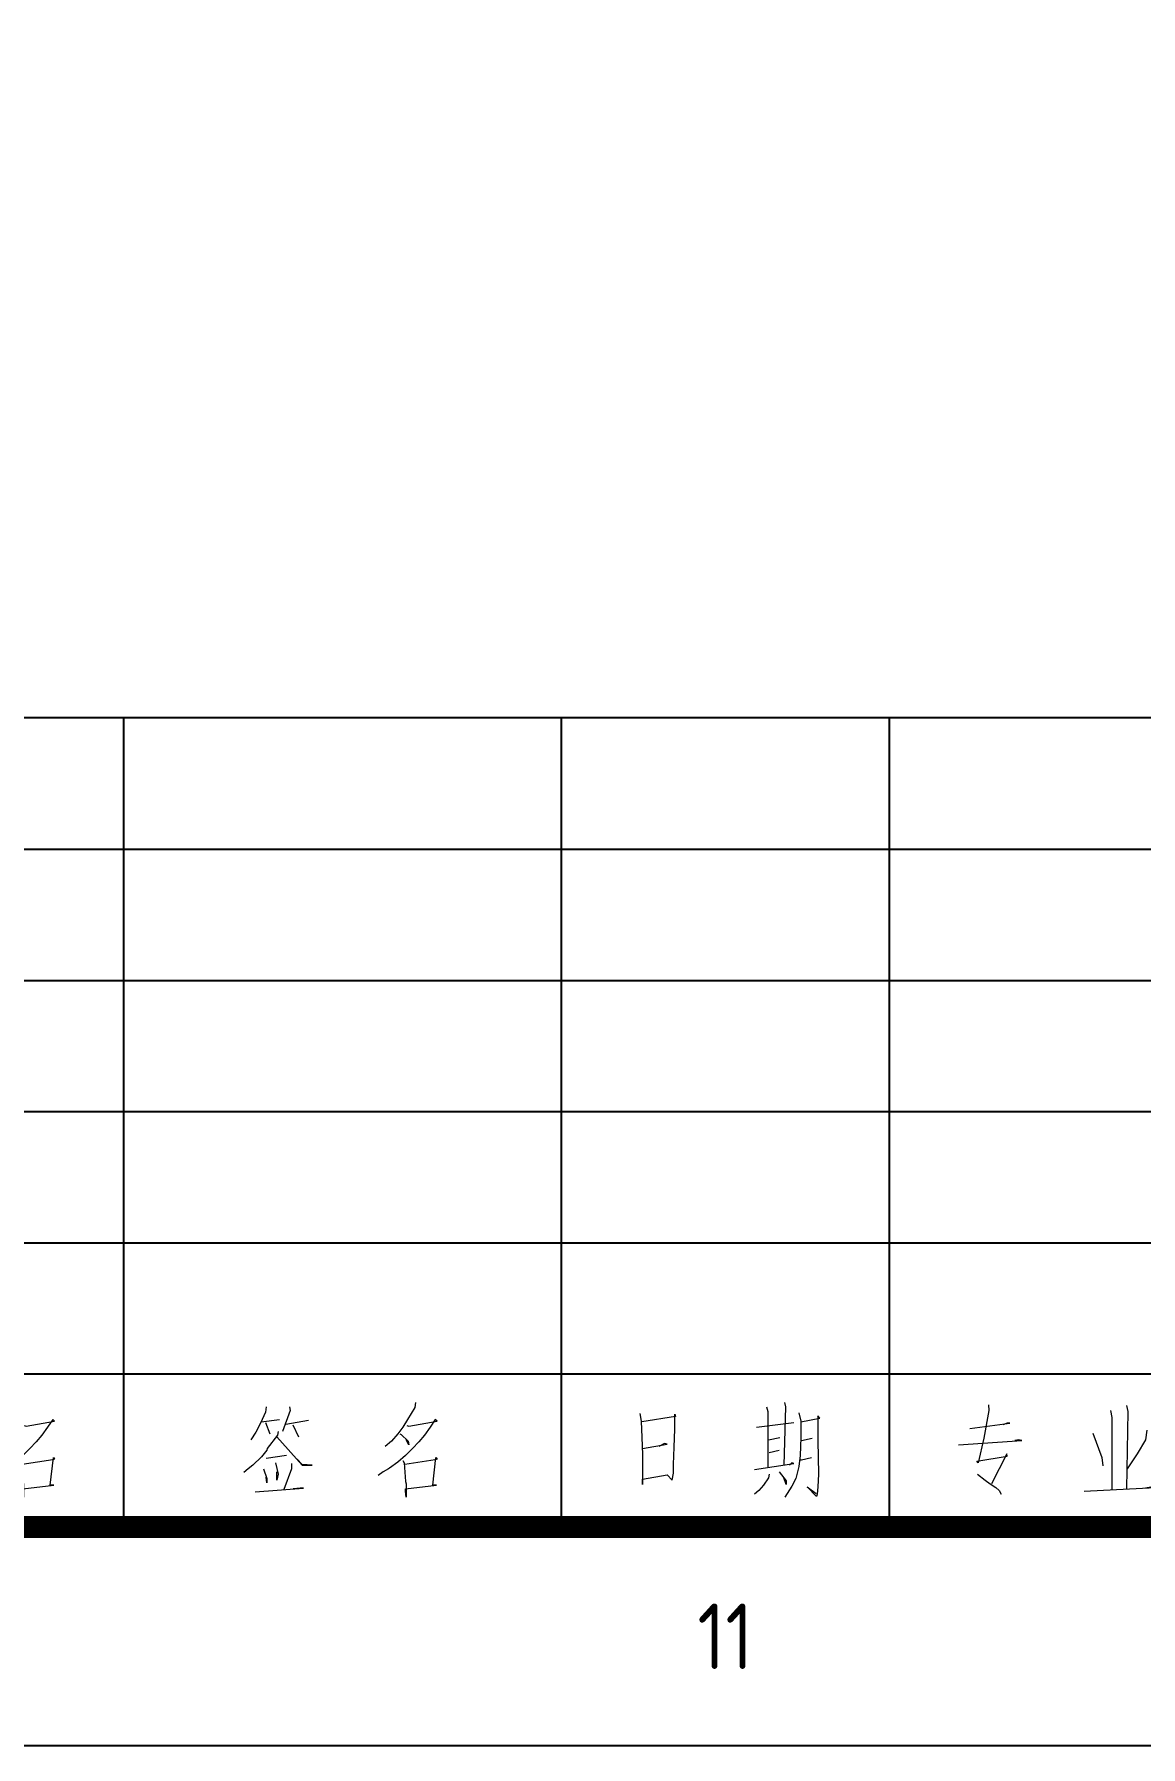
# Model space of a CAD drawing. Extents: x 93518 to 937116, y -359949 to 58022.
# Drawn here: x 760613 to 765671, y -42121 to -34289 of the extents above; entities that cross this region are included whole.
import ezdxf
from ezdxf.enums import TextEntityAlignment as Align

# ---------------------------------------------------------------- set-up
doc = ezdxf.new("R2010")
doc.units = 0
doc.header["$LTSCALE"] = 1000
doc.header["$MEASUREMENT"] = 0
doc.layers.get('0').update_dxf_attribs({"color": 8, "linetype": 'CONTINUOUS'})
doc.layers.add('HQ1', color=8, linetype='CONTINUOUS')
doc.layers.add('HQ2', color=8, linetype='CONTINUOUS')
doc.styles.get("Standard").update_dxf_attribs({"font": 'GBENOR', "bigfont": 'GBCBIG'})
doc.styles.add('TK', font='geditxt.shx', dxfattribs={"width": 0.75, "bigfont": 'dxt.shx'})

# ---------------------------------------------------------------- blocks, each defined once
blk = doc.blocks.new('GEDI_WK_A11')
at = {"color": 3}
for points, const_width in [([(0, 0), (1050, 0), (1050, 594), (0, 594)], 0.1), ([(25, 10), (1040, 10), (1040, 584), (25, 584)], 1)]:
    blk.add_lwpolyline(points, close=True, dxfattribs=dict(at, const_width=const_width))
blk.add_text('11', height=3, dxfattribs=at).set_placement((787.5, 5), align=Align.MIDDLE)
blk = doc.blocks.new('GEDI_HQ1_2012')
at = {"layer": 'HQ1', "color": 2}
for p, q in [((0, 37), (-65, 37)), ((-65, 0), (-65, 37)), ((-65, 31), (0, 31)), ((-65, 25), (0, 25)), ((-65, 19), (0, 19)), ((-65, 13), (0, 13)), ((-65, 7), (0, 7)), ((-65, 0), (0, 0))]:
    blk.add_line(p, q, dxfattribs=at)
at = {"layer": 'HQ1', "color": 7, "lineweight": 0}
for points in [[(-60.479, 5.595), (-60.45, 5.321), (-60.683, 4.061), (-60.942, 2.935), (-61, 3.004), (-59.612, 3.241), (-59.638, 3.343), (-60.333, 1.981)], [(-54.163, 5.562), (-54.104, 5.289), (-54.163, 1.74)], [(-61.321, 4.505), (-59.496, 4.742), (-59.612, 4.742), (-59.813, 4.673)], [(-54.887, 5.321), (-54.829, 5.015), (-54.829, 1.708)], [(-61.842, 3.755), (-58.946, 3.959), (-59.088, 3.992), (-59.263, 3.959)], [(-55.7, 4.298), (-55.295, 3.172), (-55.237, 2.797)], [(-53.237, 4.436), (-53.296, 3.992), (-53.671, 3.343), (-54.133, 2.662)], [(-60.971, 2.422), (-60.625, 2.148), (-60.392, 1.981), (-60.133, 1.81), (-59.987, 1.671), (-59.9, 1.5)], [(-56.104, 1.638), (-52.833, 1.81), (-52.975, 1.842), (-53.296, 1.773)]]:
    blk.add_lwpolyline(points, dxfattribs=at)
blk = doc.blocks.new('GEDI_HQ2_2012')
at = {"layer": 'HQ2', "color": 2}
for p, q in [((0, 37), (-65, 37)), ((-35, 0), (-35, 37)), ((-15, 0), (-15, 37)), ((0, 0), (0, 37)), ((-65, 31), (0, 31)), ((-65, 25), (0, 25)), ((-65, 19), (0, 19)), ((-65, 13), (0, 13)), ((-65, 7), (0, 7)), ((0, 0), (0, 7)), ((-65, 0), (0, 0))]:
    blk.add_line(p, q, dxfattribs=at)
at = {"layer": 'HQ2', "color": 7, "lineweight": 0}
for points in [[(-28.5, 5.493), (-28.529, 5.256), (-28.759, 4.742), (-28.963, 4.334), (-29.196, 3.992)], [(-27.429, 5.493), (-27.4, 5.321), (-27.746, 4.367)], [(-21.662, 5.697), (-21.691, 5.46), (-22.037, 4.913), (-22.241, 4.571), (-22.474, 4.265), (-22.762, 3.922), (-23.053, 3.686)], [(-5.615, 5.493), (-5.557, 5.289), (-5.557, 2.731)], [(-4.803, 5.697), (-4.749, 5.493), (-4.832, 2.833)], [(-39.557, 4.64), (-39.47, 4.607), (-38.166, 4.844), (-38.253, 4.913), (-38.486, 4.571), (-38.745, 4.196), (-39.007, 3.89), (-39.298, 3.584), (-39.615, 3.274), (-39.961, 2.968), (-40.34, 2.695), (-40.399, 2.662), (-40.628, 2.524), (-40.861, 2.356)], [(-28.73, 4.811), (-27.892, 4.913)], [(-28.529, 4.779), (-28.325, 4.265)], [(-27.6, 4.709), (-26.558, 4.881)], [(-22.066, 4.64), (-21.979, 4.607), (-20.678, 4.844), (-20.762, 4.913), (-20.995, 4.571), (-21.257, 4.196), (-21.516, 3.89), (-21.807, 3.584), (-22.124, 3.274), (-22.474, 2.968), (-22.849, 2.695), (-22.907, 2.662), (-23.141, 2.524), (-23.37, 2.356)], [(-11.411, 5.187), (-11.353, 4.844), (-11.324, 4.094), (-11.295, 3.31), (-11.295, 3.208), (-11.295, 2.662), (-11.295, 1.944), (-11.295, 2.185), (-10.165, 2.389), (-9.932, 2.148), (-9.874, 2.458), (-9.874, 2.866), (-9.845, 3.649), (-9.816, 4.469), (-9.816, 5.154), (-9.787, 5.048), (-11.324, 4.811)], [(-6.078, 4.571), (-4.37, 4.779)], [(-4.14, 5.219), (-4.053, 4.844), (-4.053, 4.094), (-4.082, 3.274), (-4.14, 2.764), (-4.282, 2.218), (-4.457, 1.875), (-4.778, 1.365)], [(-4.053, 4.811), (-3.182, 4.983), (-3.27, 5.085), (-3.27, 4.028), (-3.27, 3.959), (-3.24, 2.422), (-3.27, 1.842), (-3.299, 1.5), (-3.328, 1.398), (-3.761, 1.842), (-3.357, 1.536)], [(-27.95, 4.367), (-27.979, 4.196), (-28.442, 3.584), (-28.471, 3.514), (-28.704, 3.208), (-29.108, 2.833), (-29.312, 2.662), (-29.513, 2.491)], [(-28.008, 4.13), (-26.85, 2.833), (-26.384, 2.833), (-26.85, 2.866), (-27.079, 3.106)], [(-27.283, 4.673), (-27.021, 4.13)], [(-22.387, 4.265), (-22.328, 4.232), (-22.008, 3.922), (-21.979, 3.755), (-22.095, 3.992)], [(-5.528, 3.992), (-5.007, 4.094)], [(-4.024, 3.959), (-3.532, 4.061)], [(-39.732, 3.037), (-39.674, 2.935), (-39.615, 2.083), (-39.586, 1.981), (-39.586, 1.365), (-39.615, 1.638), (-39.615, 1.74), (-38.195, 1.912), (-38.224, 1.912), (-38.37, 1.912), (-38.224, 3.172), (-38.166, 3.106), (-38.253, 3.07), (-39.645, 2.866)], [(-27.571, 3.274), (-28.5, 3.139)], [(-22.241, 3.037), (-22.183, 2.935), (-22.124, 2.083), (-22.095, 1.981), (-22.095, 1.365), (-22.124, 1.638), (-22.124, 1.74), (-20.707, 1.912), (-20.736, 1.912), (-20.878, 1.912), (-20.736, 3.172), (-20.678, 3.106), (-20.762, 3.07), (-22.153, 2.866)], [(-11.295, 3.584), (-10.165, 3.788), (-10.282, 3.82), (-10.541, 3.686)], [(-5.499, 3.412), (-5.036, 3.514)], [(-4.082, 3.07), (-4.024, 3.07), (-3.561, 3.172)], [(-28.617, 2.662), (-28.471, 2.218), (-28.471, 2.014), (-28.5, 2.287)], [(-28.067, 2.935), (-27.95, 2.422), (-28.008, 2.148), (-28.008, 2.524)], [(-27.342, 2.899), (-27.342, 2.662), (-27.688, 1.708)], [(-6.166, 2.629), (-4.37, 2.899), (-4.457, 2.935), (-4.574, 2.833)], [(-5.499, 2.422), (-5.528, 2.25), (-5.761, 1.912), (-5.965, 1.671), (-6.166, 1.5)], [(-5.036, 2.524), (-4.719, 2.116), (-4.719, 1.944), (-4.832, 2.25)], [(-28.992, 1.606), (-26.792, 1.773), (-26.934, 1.773), (-27.254, 1.74)]]:
    blk.add_lwpolyline(points, dxfattribs=at)
blk.add_text('112233', height=0.0001).set_placement((-22.095, 1.744))
blk = doc.blocks.new('A$C7DF8697A')
for name, p in [('GEDI_WK_A11', (0, 0)), ('GEDI_HQ2_2012', (795, 10)), ('GEDI_HQ1_2012', (860, 10))]:
    blk.add_blockref(name, p)
at = {"style": 'TK', "width": 0.85}
for tag, height, p in [('PROJECTNAME', 4.75, (985, 44)), ('PHASE', 4, (1027, 44)), ('DRAWINGNAME', 4.75, (995, 31))]:
    blk.add_attdef(tag, text='', height=height, dxfattribs=at).set_placement(p, align=Align.MIDDLE_CENTER)
for tag, p, height in [('APPROVE', (872, 32.75), 3.5), ('DESIGN', (917, 32.75), 3.5), ('REVIEW1', (872, 25.75), 3.5), ('DRAW', (917, 25.75), 3.5), ('REVIEW2', (872, 18.75), 3.5), ('PROPORTION', (917, 18.75), 3.5), ('DRAWINGNUMBER', (967, 18.5), 4), ('CHECK', (872, 11.75), 3.5), ('DATE', (917, 11.75), 3.5), ('VERSION', (1033, 11.75), 3.5)]:
    blk.add_attdef(tag, p, '', height=height, dxfattribs=at)

msp = doc.modelspace()

# ---------------------------------------------------------------- block references
at = {"xscale": 100, "yscale": 100, "zscale": 100}
msp.add_blockref('A$C7DF8697A', (685022.3, -42116.5), dxfattribs=at)

doc.saveas('drawing.dxf')
